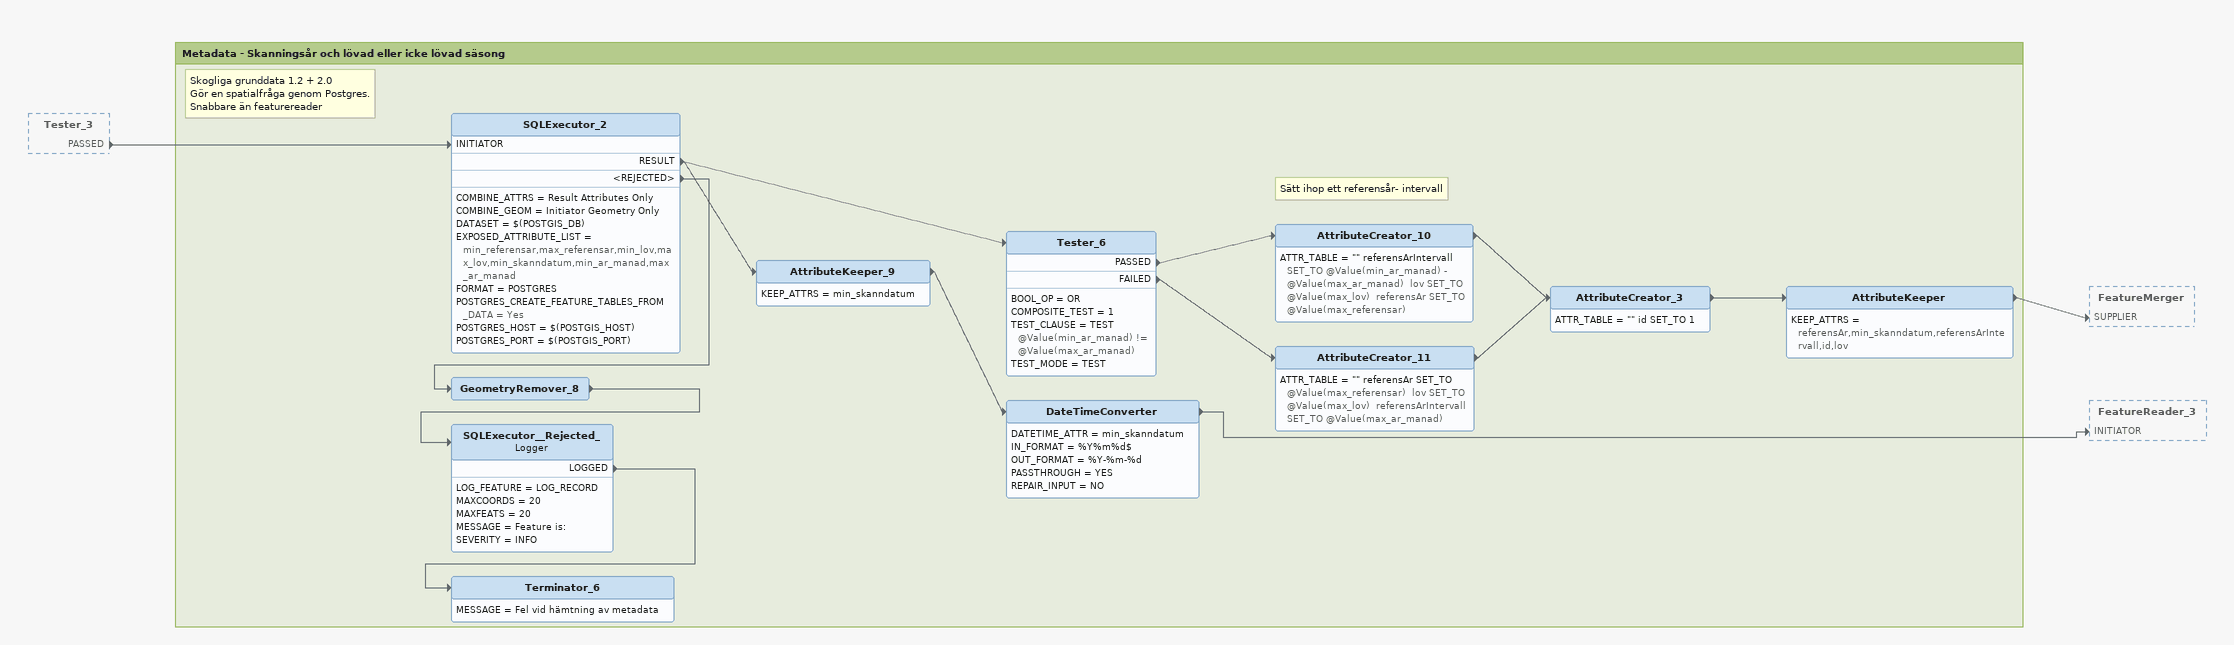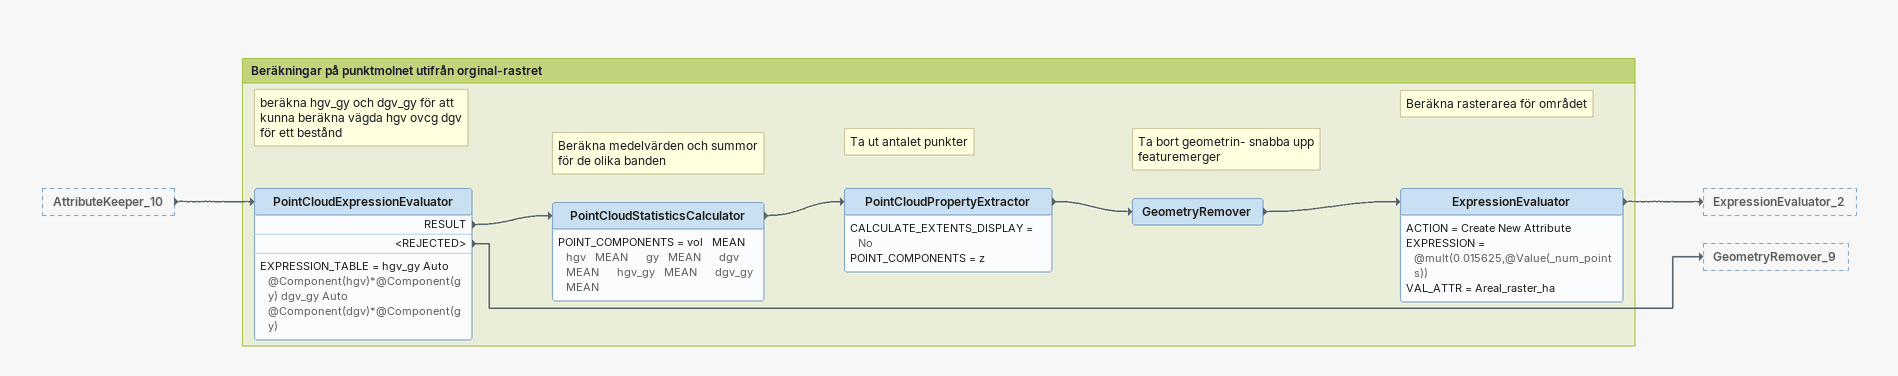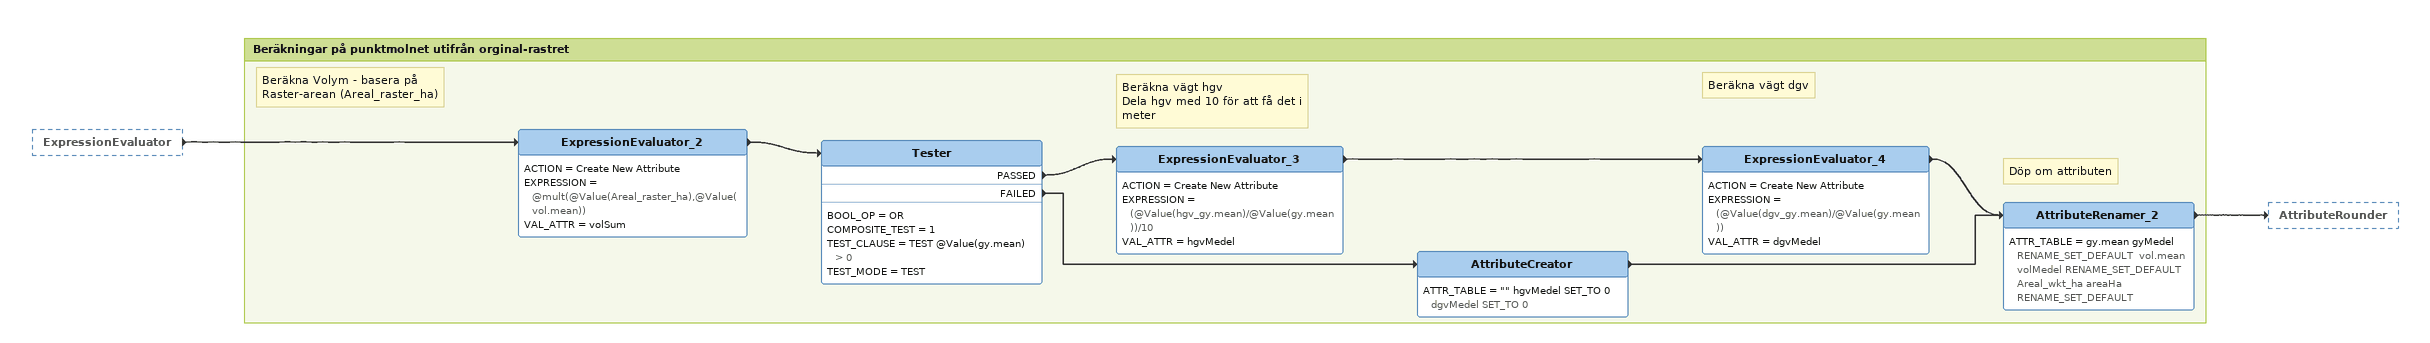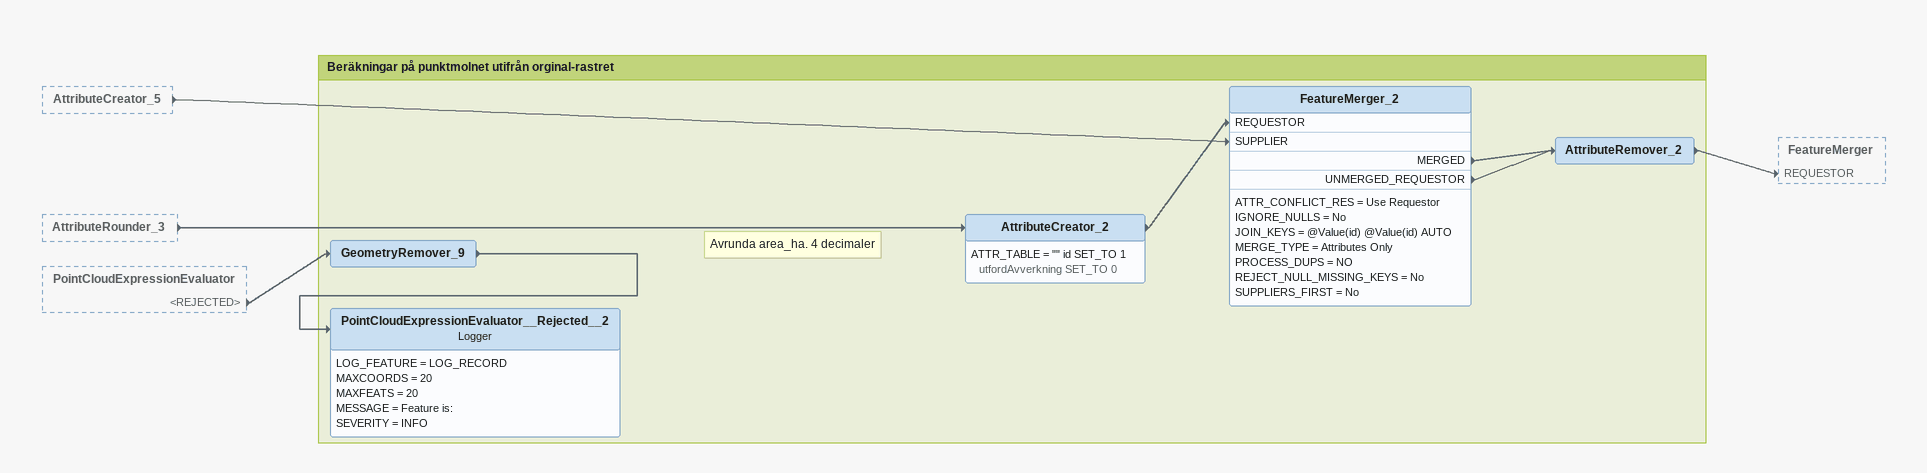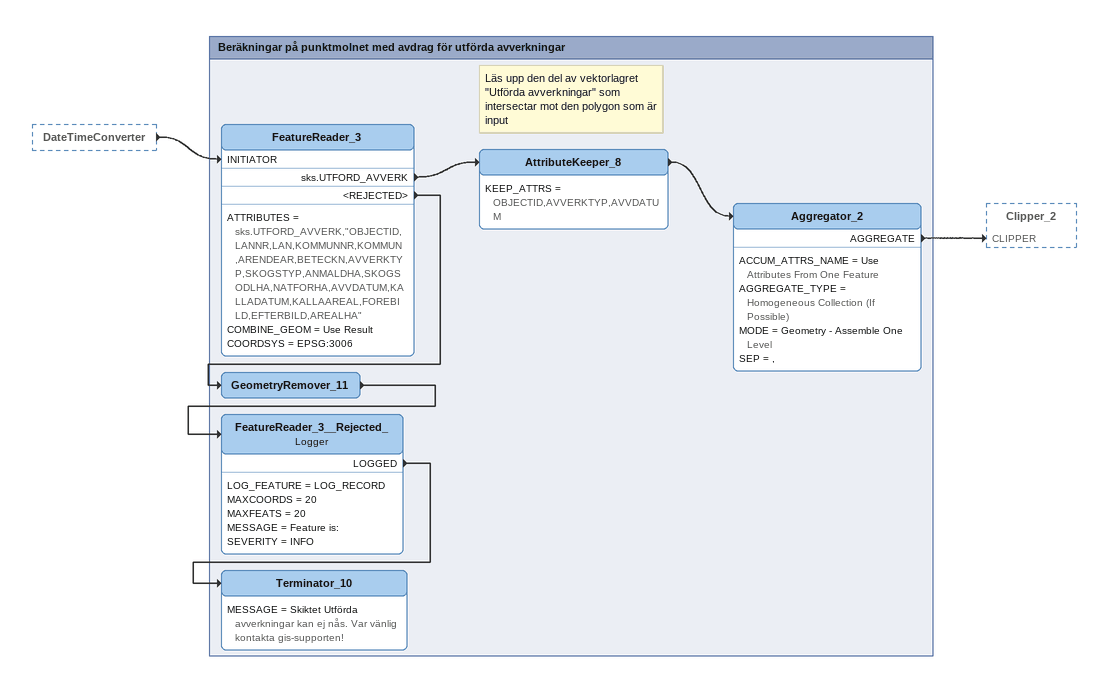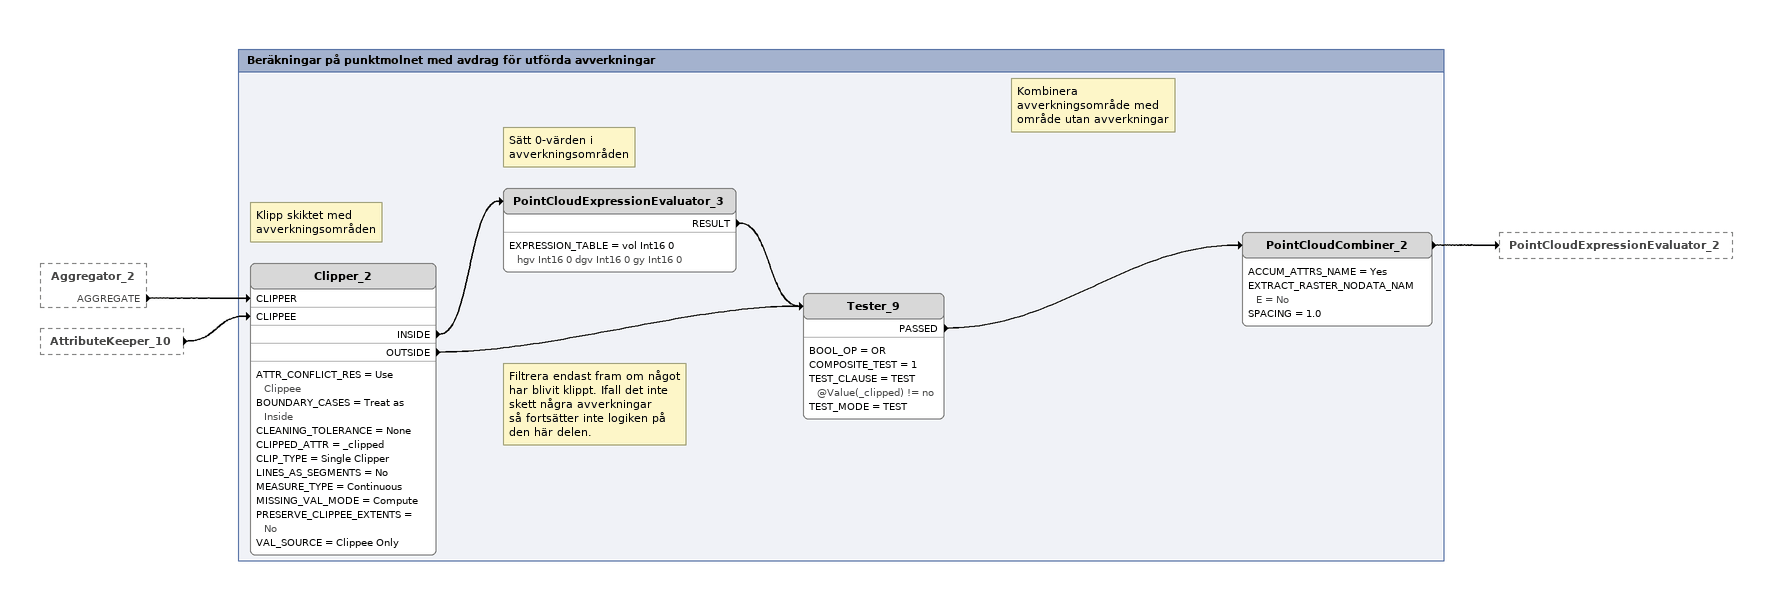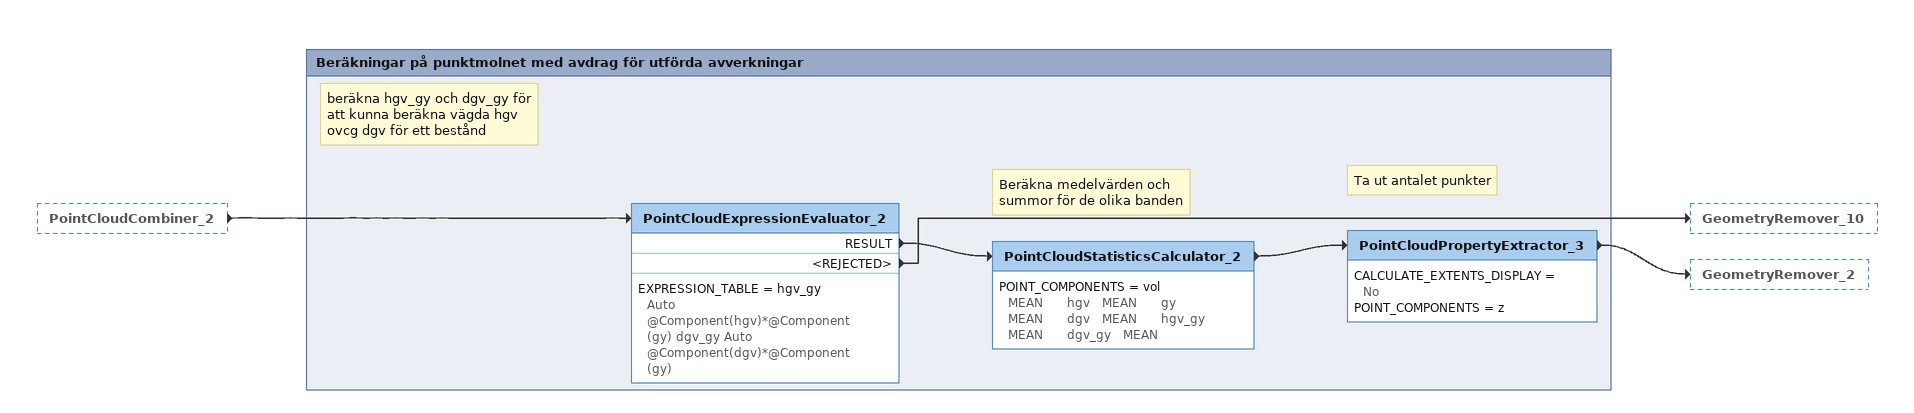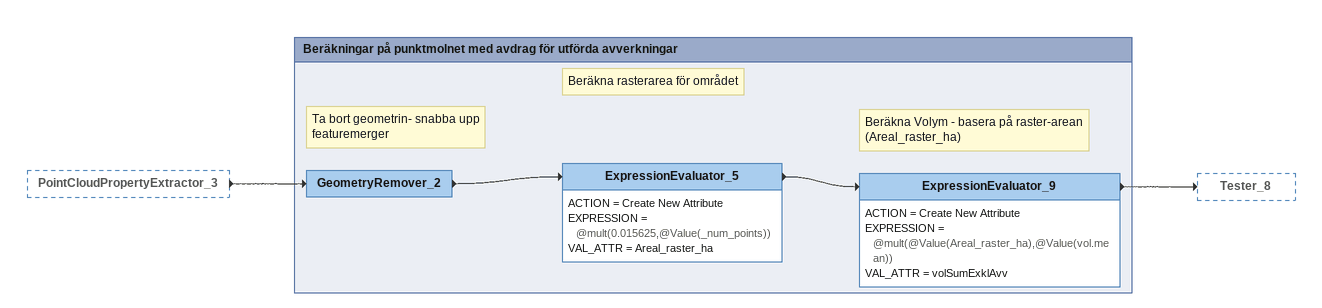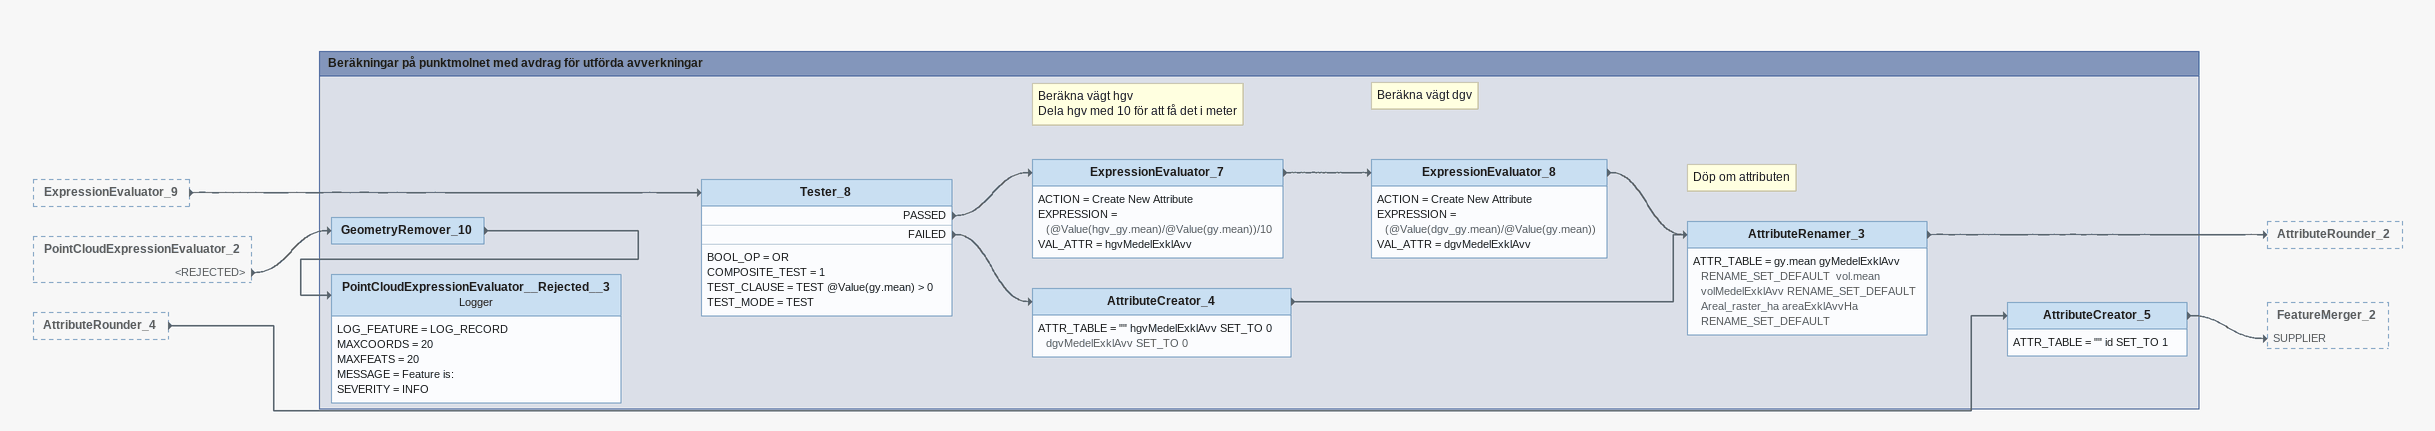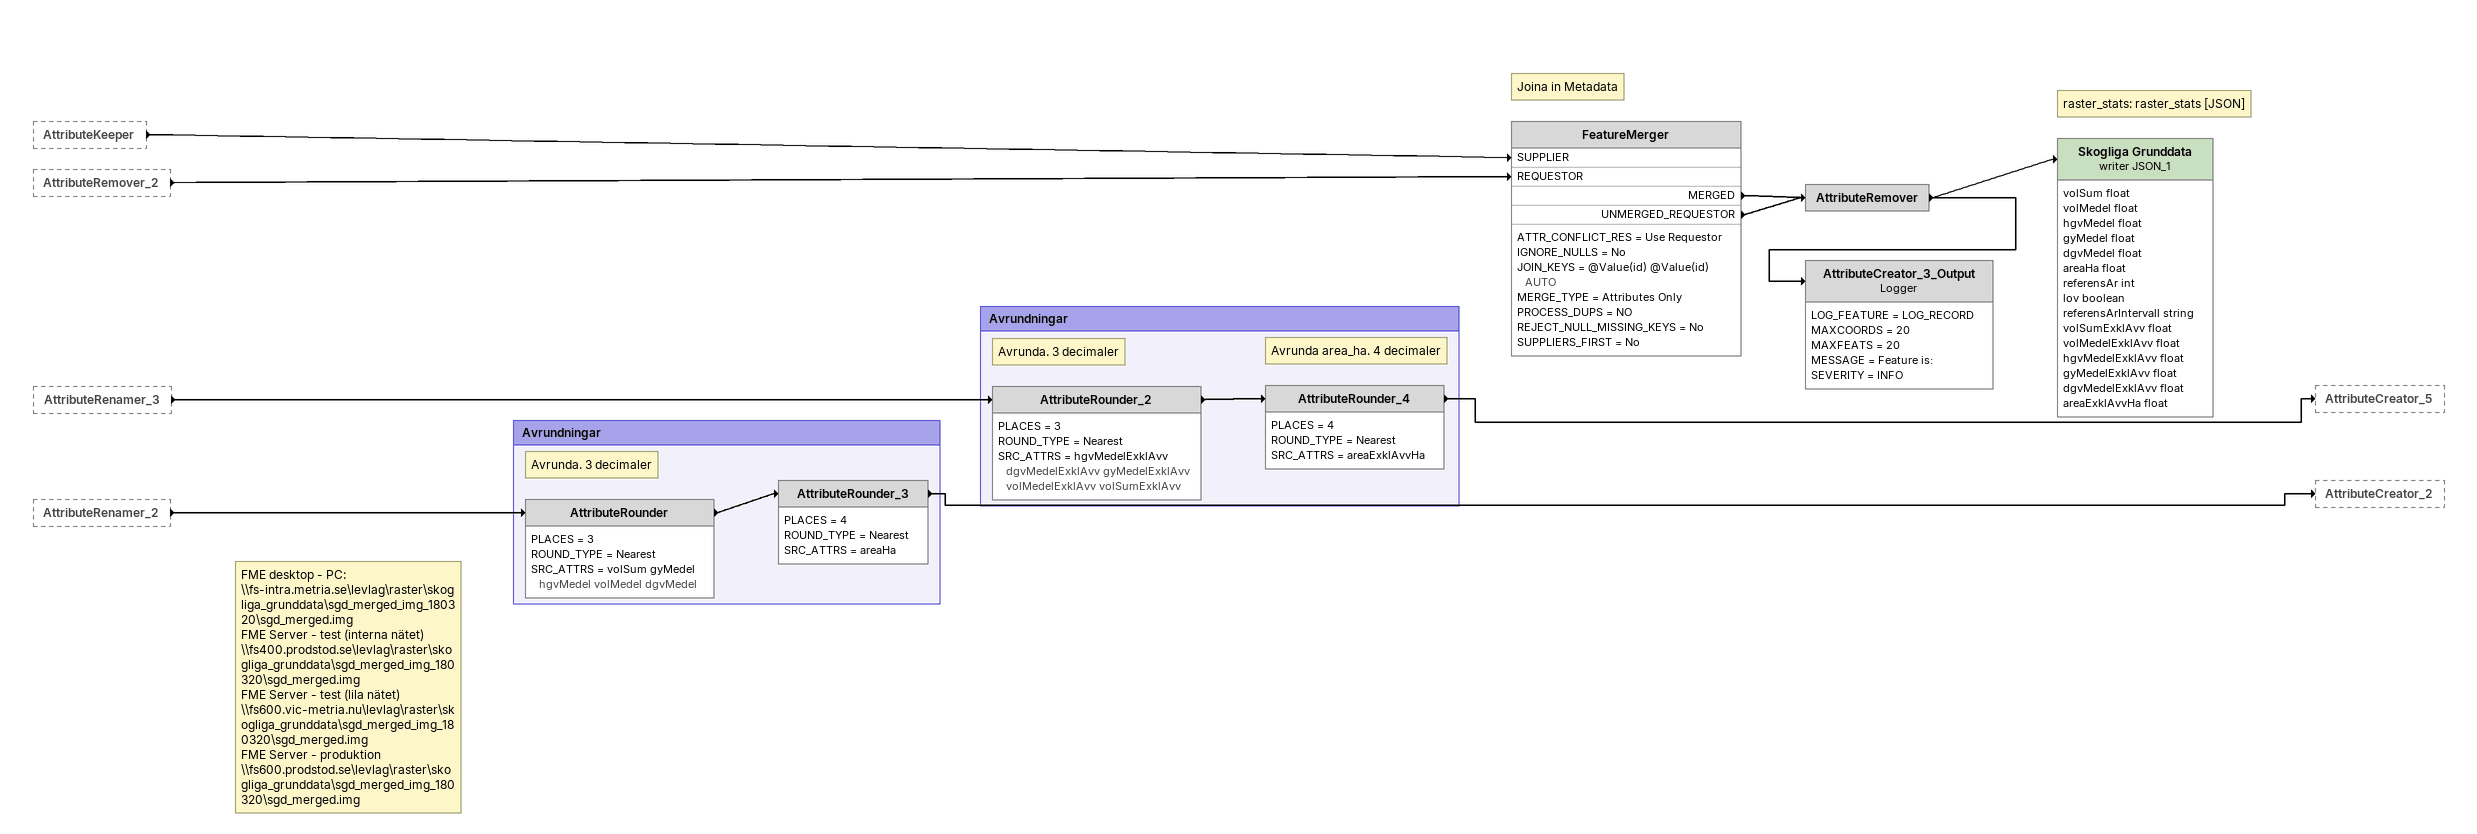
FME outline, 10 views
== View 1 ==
Tester_3 [outside]
    PASSED -> SQLExecutor_2 [INITIATOR]

Bookmark: Metadata - Skanningsår och lövad eller icke lövad säsong
Note: Skogliga grunddata 1.2 + 2.0 / Gör en spatialfråga genom Postgres. Snabbare än featurereader
SQLExecutor_2
    COMBINE_ATTRS = Result Attributes Only
    COMBINE_GEOM = Initiator Geometry Only
    DATASET = $(POSTGIS_DB)
    EXPOSED_ATTRIBUTE_LIST = min_referensar,max_referensar,min_lov,max_lov,min_skanndatum,min_ar_manad,max_ar_manad
    FORMAT = POSTGRES
    POSTGRES_CREATE_FEATURE_TABLES_FROM_DATA = Yes
    POSTGRES_HOST = $(POSTGIS_HOST)
    POSTGRES_PORT = $(POSTGIS_PORT)
    RESULT -> AttributeKeeper_9
    RESULT -> Tester_6
    <REJECTED> -> GeometryRemover_8
Tester_6
    BOOL_OP = OR
    COMPOSITE_TEST = 1
    TEST_CLAUSE = TEST @Value(min_ar_manad) != @Value(max_ar_manad)
    TEST_MODE = TEST
    PASSED -> AttributeCreator_10
    FAILED -> AttributeCreator_11
Note: Sätt ihop ett referensår- intervall
AttributeCreator_10
    ATTR_TABLE = "" referensArIntervall SET_TO @Value(min_ar_manad) - @Value(max_ar_manad)  lov SET_TO @Value(max_lov)  referensAr SET_TO @Value(max_referensar)
    -> AttributeCreator_3
AttributeCreator_11
    ATTR_TABLE = "" referensAr SET_TO @Value(max_referensar)  lov SET_TO @Value(max_lov)  referensArIntervall SET_TO @Value(max_ar_manad)
    -> AttributeCreator_3
AttributeCreator_3
    ATTR_TABLE = "" id SET_TO 1
    -> AttributeKeeper
AttributeKeeper
    KEEP_ATTRS = referensAr,min_skanndatum,referensArIntervall,id,lov
    -> FeatureMerger [SUPPLIER]
GeometryRemover_8
    -> SQLExecutor__Rejected_
SQLExecutor__Rejected_: Logger
    LOG_FEATURE = LOG_RECORD
    MAXCOORDS = 20
    MAXFEATS = 20
    MESSAGE = Feature is:
    SEVERITY = INFO
    LOGGED -> Terminator_6
Terminator_6
    MESSAGE = Fel vid hämtning av metadata
AttributeKeeper_9
    KEEP_ATTRS = min_skanndatum
    -> DateTimeConverter
DateTimeConverter
    DATETIME_ATTR = min_skanndatum
    IN_FORMAT = %Y%m%d$
    OUT_FORMAT = %Y-%m-%d
    PASSTHROUGH = YES
    REPAIR_INPUT = NO
    -> FeatureReader_3 [INITIATOR]

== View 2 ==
AttributeKeeper_10 [outside]
    -> PointCloudExpressionEvaluator

Bookmark: Beräkningar på punktmolnet utifrån orginal-rastret
Note: beräkna hgv_gy och dgv_gy för att kunna beräkna vägda hgv ovcg dgv för ett bestånd
PointCloudExpressionEvaluator
    EXPRESSION_TABLE = hgv_gy Auto @Component(hgv)*@Component(gy) dgv_gy Auto @Component(dgv)*@Component(gy)
    RESULT -> PointCloudStatisticsCalculator
    <REJECTED> -> GeometryRemover_9
Note: Beräkna medelvärden och summor för de olika banden
PointCloudStatisticsCalculator
    POINT_COMPONENTS = vol   MEAN      hgv   MEAN      gy   MEAN      dgv   MEAN      hgv_gy   MEAN      dgv_gy   MEAN
    -> PointCloudPropertyExtractor
Note: Ta ut antalet punkter
PointCloudPropertyExtractor
    CALCULATE_EXTENTS_DISPLAY = No
    POINT_COMPONENTS = z
    -> GeometryRemover
Note: Ta bort geometrin- snabba upp featuremerger
GeometryRemover
    -> ExpressionEvaluator
Note: Beräkna rasterarea för området
ExpressionEvaluator
    ACTION = Create New Attribute
    EXPRESSION = @mult(0.015625,@Value(_num_points))
    VAL_ATTR = Areal_raster_ha
    -> ExpressionEvaluator_2

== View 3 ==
ExpressionEvaluator [outside]
    -> ExpressionEvaluator_2

Bookmark: Beräkningar på punktmolnet utifrån orginal-rastret
Note: Beräkna Volym - basera på Raster-arean (Areal_raster_ha)
ExpressionEvaluator_2
    ACTION = Create New Attribute
    EXPRESSION = @mult(@Value(Areal_raster_ha),@Value(vol.mean))
    VAL_ATTR = volSum
    -> Tester
Tester
    BOOL_OP = OR
    COMPOSITE_TEST = 1
    TEST_CLAUSE = TEST @Value(gy.mean) > 0
    TEST_MODE = TEST
    PASSED -> ExpressionEvaluator_3
    FAILED -> AttributeCreator
Note: Beräkna vägt hgv / Dela hgv med 10 för att få det i meter
ExpressionEvaluator_3
    ACTION = Create New Attribute
    EXPRESSION = (@Value(hgv_gy.mean)/@Value(gy.mean))/10
    VAL_ATTR = hgvMedel
    -> ExpressionEvaluator_4
Note: Beräkna vägt dgv
ExpressionEvaluator_4
    ACTION = Create New Attribute
    EXPRESSION = (@Value(dgv_gy.mean)/@Value(gy.mean))
    VAL_ATTR = dgvMedel
    -> AttributeRenamer_2
AttributeCreator
    ATTR_TABLE = "" hgvMedel SET_TO 0  dgvMedel SET_TO 0
    -> AttributeRenamer_2
Note: Döp om attributen
AttributeRenamer_2
    ATTR_TABLE = gy.mean gyMedel RENAME_SET_DEFAULT  vol.mean volMedel RENAME_SET_DEFAULT  Areal_wkt_ha areaHa RENAME_SET_DEFAULT
    -> AttributeRounder

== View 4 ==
AttributeCreator_5 [outside]
    -> FeatureMerger_2 [SUPPLIER]
AttributeRounder_3 [outside]
    -> AttributeCreator_2
PointCloudExpressionEvaluator [outside]
    <REJECTED> -> GeometryRemover_9

Bookmark: Beräkningar på punktmolnet utifrån orginal-rastret
Note: Avrunda area_ha. 4 decimaler
AttributeCreator_2
    ATTR_TABLE = "" id SET_TO 1  utfordAvverkning SET_TO 0
    -> FeatureMerger_2 [REQUESTOR]
FeatureMerger_2
    ATTR_CONFLICT_RES = Use Requestor
    IGNORE_NULLS = No
    JOIN_KEYS = @Value(id) @Value(id) AUTO
    MERGE_TYPE = Attributes Only
    PROCESS_DUPS = NO
    REJECT_NULL_MISSING_KEYS = No
    SUPPLIERS_FIRST = No
    MERGED -> AttributeRemover_2
    UNMERGED_REQUESTOR -> AttributeRemover_2
AttributeRemover_2
    -> FeatureMerger [REQUESTOR]
GeometryRemover_9
    -> PointCloudExpressionEvaluator__Rejected__2
PointCloudExpressionEvaluator__Rejected__2: Logger
    LOG_FEATURE = LOG_RECORD
    MAXCOORDS = 20
    MAXFEATS = 20
    MESSAGE = Feature is:
    SEVERITY = INFO

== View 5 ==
DateTimeConverter [outside]
    -> FeatureReader_3 [INITIATOR]

Bookmark: Beräkningar på punktmolnet med avdrag för utförda avverkningar
Note: Läs upp den del av vektorlagret "Utförda avverkningar" som intersectar mot den polygon som är input
FeatureReader_3
    ATTRIBUTES = sks.UTFORD_AVVERK,"OBJECTID,LANNR,LAN,KOMMUNNR,KOMMUN,ARENDEAR,BETECKN,AVVERKTYP,SKOGSTYP,ANMALDHA,SKOGSODLHA,NATFORHA,AVVDATUM,KALLADATUM,KALLAAREAL,FOREBILD,EFTERBILD,AREALHA"
    COMBINE_GEOM = Use Result
    COORDSYS = EPSG:3006
    sks.UTFORD_AVVERK -> AttributeKeeper_8
    <REJECTED> -> GeometryRemover_11
AttributeKeeper_8
    KEEP_ATTRS = OBJECTID,AVVERKTYP,AVVDATUM
    -> Aggregator_2
Aggregator_2
    ACCUM_ATTRS_NAME = Use Attributes From One Feature
    AGGREGATE_TYPE = Homogeneous Collection (If Possible)
    MODE = Geometry - Assemble One Level
    SEP = ,
    AGGREGATE -> Clipper_2 [CLIPPER]
GeometryRemover_11
    -> FeatureReader_3__Rejected_
FeatureReader_3__Rejected_: Logger
    LOG_FEATURE = LOG_RECORD
    MAXCOORDS = 20
    MAXFEATS = 20
    MESSAGE = Feature is:
    SEVERITY = INFO
    LOGGED -> Terminator_10
Terminator_10
    MESSAGE = Skiktet Utförda avverkningar kan ej nås. Var vänlig kontakta gis-supporten!

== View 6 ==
Aggregator_2 [outside]
    AGGREGATE -> Clipper_2 [CLIPPER]
AttributeKeeper_10 [outside]
    -> Clipper_2 [CLIPPEE]

Bookmark: Beräkningar på punktmolnet med avdrag för utförda avverkningar
Note: Klipp skiktet med avverkningsområden
Clipper_2
    ATTR_CONFLICT_RES = Use Clippee
    BOUNDARY_CASES = Treat as Inside
    CLEANING_TOLERANCE = None
    CLIPPED_ATTR = _clipped
    CLIP_TYPE = Single Clipper
    LINES_AS_SEGMENTS = No
    MEASURE_TYPE = Continuous
    MISSING_VAL_MODE = Compute
    PRESERVE_CLIPPEE_EXTENTS = No
    VAL_SOURCE = Clippee Only
    INSIDE -> PointCloudExpressionEvaluator_3
    OUTSIDE -> Tester_9
Note: Sätt 0-värden i avverkningsområden
PointCloudExpressionEvaluator_3
    EXPRESSION_TABLE = vol Int16 0 hgv Int16 0 dgv Int16 0 gy Int16 0
    RESULT -> Tester_9
Note: Filtrera endast fram om något har blivit klippt. Ifall det inte skett några avverkningar / så fortsätter inte logiken på den här delen.
Tester_9
    BOOL_OP = OR
    COMPOSITE_TEST = 1
    TEST_CLAUSE = TEST @Value(_clipped) != no
    TEST_MODE = TEST
    PASSED -> PointCloudCombiner_2
Note: Kombinera avverkningsområde med område utan avverkningar
PointCloudCombiner_2
    ACCUM_ATTRS_NAME = Yes
    EXTRACT_RASTER_NODATA_NAME = No
    SPACING = 1.0
    -> PointCloudExpressionEvaluator_2

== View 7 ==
PointCloudCombiner_2 [outside]
    -> PointCloudExpressionEvaluator_2

Bookmark: Beräkningar på punktmolnet med avdrag för utförda avverkningar
Note: beräkna hgv_gy och dgv_gy för att kunna beräkna vägda hgv ovcg dgv för ett bestånd
PointCloudExpressionEvaluator_2
    EXPRESSION_TABLE = hgv_gy Auto @Component(hgv)*@Component(gy) dgv_gy Auto @Component(dgv)*@Component(gy)
    RESULT -> PointCloudStatisticsCalculator_2
    <REJECTED> -> GeometryRemover_10
Note: Beräkna medelvärden och summor för de olika banden
PointCloudStatisticsCalculator_2
    POINT_COMPONENTS = vol   MEAN      hgv   MEAN      gy   MEAN      dgv   MEAN      hgv_gy   MEAN      dgv_gy   MEAN
    -> PointCloudPropertyExtractor_3
Note: Ta ut antalet punkter
PointCloudPropertyExtractor_3
    CALCULATE_EXTENTS_DISPLAY = No
    POINT_COMPONENTS = z
    -> GeometryRemover_2

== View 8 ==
PointCloudPropertyExtractor_3 [outside]
    -> GeometryRemover_2

Bookmark: Beräkningar på punktmolnet med avdrag för utförda avverkningar
Note: Ta bort geometrin- snabba upp featuremerger
GeometryRemover_2
    -> ExpressionEvaluator_5
Note: Beräkna rasterarea för området
ExpressionEvaluator_5
    ACTION = Create New Attribute
    EXPRESSION = @mult(0.015625,@Value(_num_points))
    VAL_ATTR = Areal_raster_ha
    -> ExpressionEvaluator_9
Note: Beräkna Volym - basera på raster-arean (Areal_raster_ha)
ExpressionEvaluator_9
    ACTION = Create New Attribute
    EXPRESSION = @mult(@Value(Areal_raster_ha),@Value(vol.mean))
    VAL_ATTR = volSumExklAvv
    -> Tester_8

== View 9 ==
ExpressionEvaluator_9 [outside]
    -> Tester_8
PointCloudExpressionEvaluator_2 [outside]
    <REJECTED> -> GeometryRemover_10
AttributeRounder_4 [outside]
    -> AttributeCreator_5

Bookmark: Beräkningar på punktmolnet med avdrag för utförda avverkningar
Tester_8
    BOOL_OP = OR
    COMPOSITE_TEST = 1
    TEST_CLAUSE = TEST @Value(gy.mean) > 0
    TEST_MODE = TEST
    PASSED -> ExpressionEvaluator_7
    FAILED -> AttributeCreator_4
Note: Beräkna vägt hgv / Dela hgv med 10 för att få det i meter
ExpressionEvaluator_7
    ACTION = Create New Attribute
    EXPRESSION = (@Value(hgv_gy.mean)/@Value(gy.mean))/10
    VAL_ATTR = hgvMedelExklAvv
    -> ExpressionEvaluator_8
Note: Beräkna vägt dgv
ExpressionEvaluator_8
    ACTION = Create New Attribute
    EXPRESSION = (@Value(dgv_gy.mean)/@Value(gy.mean))
    VAL_ATTR = dgvMedelExklAvv
    -> AttributeRenamer_3
AttributeCreator_4
    ATTR_TABLE = "" hgvMedelExklAvv SET_TO 0  dgvMedelExklAvv SET_TO 0
    -> AttributeRenamer_3
Note: Döp om attributen
AttributeRenamer_3
    ATTR_TABLE = gy.mean gyMedelExklAvv RENAME_SET_DEFAULT  vol.mean volMedelExklAvv RENAME_SET_DEFAULT  Areal_raster_ha areaExklAvvHa RENAME_SET_DEFAULT
    -> AttributeRounder_2
AttributeCreator_5
    ATTR_TABLE = "" id SET_TO 1
    -> FeatureMerger_2 [SUPPLIER]
GeometryRemover_10
    -> PointCloudExpressionEvaluator__Rejected__3
PointCloudExpressionEvaluator__Rejected__3: Logger
    LOG_FEATURE = LOG_RECORD
    MAXCOORDS = 20
    MAXFEATS = 20
    MESSAGE = Feature is:
    SEVERITY = INFO

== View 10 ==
AttributeKeeper [outside]
    -> FeatureMerger [SUPPLIER]
AttributeRemover_2 [outside]
    -> FeatureMerger [REQUESTOR]
AttributeRenamer_3 [outside]
    -> AttributeRounder_2
AttributeRenamer_2 [outside]
    -> AttributeRounder
Note: FME desktop - PC: / \\fs-intra.metria.se\levlag\raster\skogliga_grunddata\sgd_merged_img_180320\sgd_merged.img / FME Server - test (interna nätet) / \\fs400.prodstod.se\levlag\raster\skogliga_grunddata\sgd_merged_img_180320\sgd_merged.img / FME Server - test (lila nätet) / \\fs600.vic-metria.nu\levlag\raster\skogliga_grunddata\sgd_merged_img_180320\sgd_merged.img / FME Server - produktion / \\fs600.prodstod.se\levlag\raster\skogliga_grunddata\sgd_merged_img_180320\sgd_merged.img
Note: Joina in Metadata
FeatureMerger
    ATTR_CONFLICT_RES = Use Requestor
    IGNORE_NULLS = No
    JOIN_KEYS = @Value(id) @Value(id) AUTO
    MERGE_TYPE = Attributes Only
    PROCESS_DUPS = NO
    REJECT_NULL_MISSING_KEYS = No
    SUPPLIERS_FIRST = No
    MERGED -> AttributeRemover
    UNMERGED_REQUESTOR -> AttributeRemover
AttributeRemover
    -> AttributeCreator_3_Output
    -> Skogliga Grunddata (writer JSON_1)
Note: raster_stats: raster_stats [JSON]
Skogliga Grunddata (writer JSON_1)
    attributes: volSum float, volMedel float, hgvMedel float, gyMedel float, dgvMedel float, areaHa float, referensAr int, lov boolean, referensArIntervall string, volSumExklAvv float, volMedelExklAvv float, hgvMedelExklAvv float, gyMedelExklAvv float, dgvMedelExklAvv float, areaExklAvvHa float
AttributeCreator_3_Output: Logger
    LOG_FEATURE = LOG_RECORD
    MAXCOORDS = 20
    MAXFEATS = 20
    MESSAGE = Feature is:
    SEVERITY = INFO

Bookmark: Avrundningar
Note: Avrunda. 3 decimaler
AttributeRounder_2
    PLACES = 3
    ROUND_TYPE = Nearest
    SRC_ATTRS = hgvMedelExklAvv dgvMedelExklAvv gyMedelExklAvv volMedelExklAvv volSumExklAvv
    -> AttributeRounder_4
Note: Avrunda area_ha. 4 decimaler
AttributeRounder_4
    PLACES = 4
    ROUND_TYPE = Nearest
    SRC_ATTRS = areaExklAvvHa
    -> AttributeCreator_5

Bookmark: Avrundningar
Note: Avrunda. 3 decimaler
AttributeRounder
    PLACES = 3
    ROUND_TYPE = Nearest
    SRC_ATTRS = volSum gyMedel hgvMedel volMedel dgvMedel
    -> AttributeRounder_3
AttributeRounder_3
    PLACES = 4
    ROUND_TYPE = Nearest
    SRC_ATTRS = areaHa
    -> AttributeCreator_2
